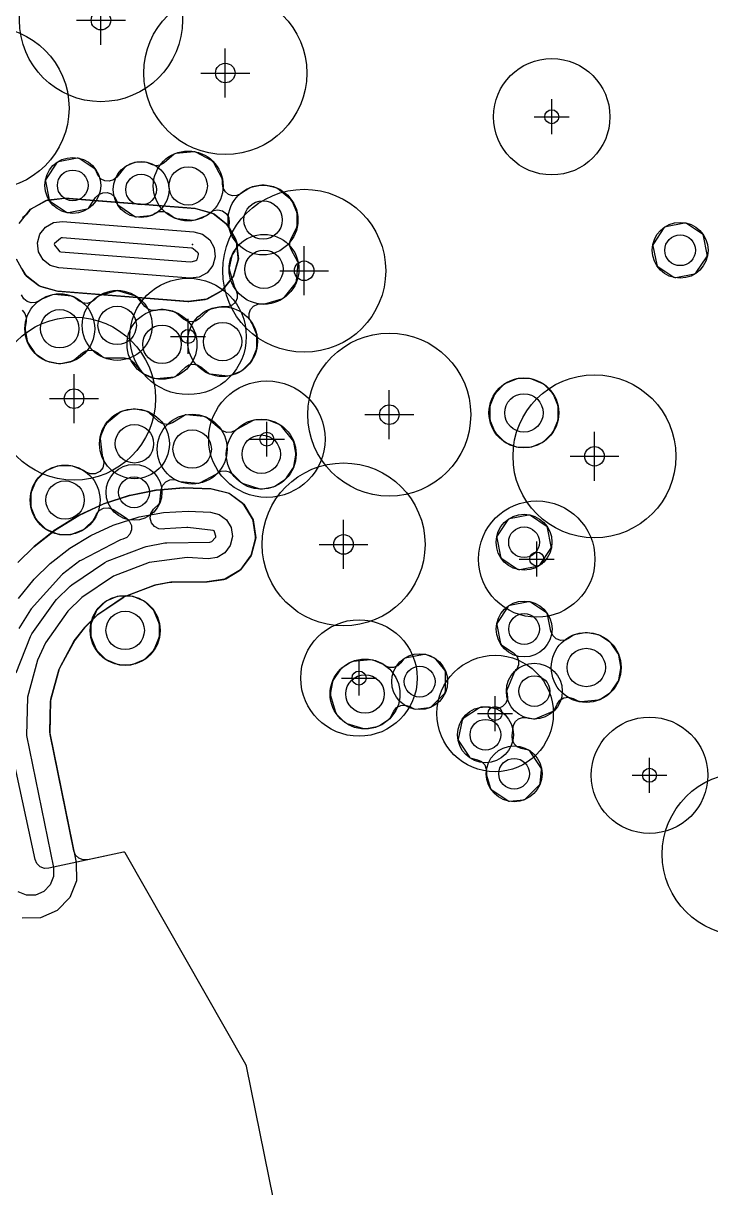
# Model space of a CAD drawing. Header units: metres. Extents: x 8738 to 9560, y -8972 to -7699.
# Drawn here: x 8929.24 to 8958.77, y -8872.79 to -8822.79 of the extents above; entities that cross this region are included whole.
import ezdxf

# ---------------------------------------------------------------- set-up
doc = ezdxf.new("R2010")
doc.units = ezdxf.units.M
for name, color, linetype in [('AI_GREENING_ALLOWED_ZONE', 4, 'Continuous'), ('AI_GREENING_EXCLUSIONS', 1, 'Continuous'), ('AI_GREENING_LAWN', 82, 'Continuous'), ('AI_GREENING_REJECTED', 6, 'Continuous'), ('AI_GREENING_SHRUBS', 92, 'Continuous'), ('AI_GREENING_TREES', 3, 'Continuous')]:
    doc.layers.add(name, color=color, linetype=linetype)

# ---------------------------------------------------------------- blocks, each defined once
blk = doc.blocks.new('AI_TREE')
for p, q in [((0, -0.3), (0, 0.3)), ((-0.3, 0), (0.3, 0))]:
    blk.add_line(p, q)
for radius in [1, 0.12]:
    blk.add_circle((0, 0), radius)
blk = doc.blocks.new('AI_SHRUB')
for radius in [1, 0.55]:
    blk.add_circle((0, 0), radius)

msp = doc.modelspace()

# ---------------------------------------------------------------- linework, layer by layer
at = {"layer": 'AI_GREENING_ALLOWED_ZONE'}
for points in [[(8929.177, -8833.328), (8929.302, -8833.552), (8929.365, -8833.625), (8929.9, -8834.048), (8929.987, -8834.091), (8930.667, -8834.283), (8930.715, -8834.292), (8936.303, -8834.731), (8936.352, -8834.73), (8937.053, -8834.647), (8937.145, -8834.617), (8937.74, -8834.284), (8937.814, -8834.221), (8938.236, -8833.685), (8938.279, -8833.599), (8938.464, -8832.943), (8938.472, -8832.847), (8938.392, -8832.17), (8938.362, -8832.078), (8938.029, -8831.483), (8937.966, -8831.409), (8937.43, -8830.987), (8937.344, -8830.944), (8936.664, -8830.752), (8936.616, -8830.743), (8931.028, -8830.304), (8930.979, -8830.305), (8930.278, -8830.388), (8930.186, -8830.418), (8929.591, -8830.751), (8929.517, -8830.814), (8929.358, -8831.016), (8929.21, -8831.142)], [(8939.992, -8873.274), (8938.827, -8867.574), (8938.799, -8867.501), (8933.615, -8858.409), (8933.583, -8858.374), (8933.536, -8858.375), (8932.007, -8858.708), (8931.811, -8858.712), (8931.628, -8858.639), (8931.487, -8858.501), (8931.411, -8858.32), (8930.386, -8853.332), (8930.375, -8853.218), (8930.41, -8851.924), (8930.427, -8851.807), (8930.76, -8850.567), (8930.803, -8850.458), (8931.427, -8849.309), (8931.476, -8849.235), (8931.878, -8848.732), (8931.918, -8848.688), (8932.377, -8848.237), (8932.446, -8848.181), (8933.527, -8847.445), (8933.631, -8847.39), (8934.845, -8846.929), (8934.93, -8846.905), (8935.534, -8846.791), (8935.625, -8846.782), (8937.105, -8846.776), (8937.141, -8846.773), (8937.846, -8846.669), (8937.937, -8846.637), (8938.523, -8846.287), (8938.594, -8846.222), (8939.001, -8845.675), (8939.042, -8845.587), (8939.209, -8844.926), (8939.214, -8844.83), (8939.114, -8844.155), (8939.082, -8844.064), (8938.732, -8843.479), (8938.667, -8843.407), (8938.12, -8843), (8938.033, -8842.959), (8937.349, -8842.787), (8937.298, -8842.78), (8936.145, -8842.735), (8936.115, -8842.736), (8934.966, -8842.829), (8934.937, -8842.833), (8933.814, -8843.059), (8933.786, -8843.066), (8932.701, -8843.421), (8932.674, -8843.432), (8931.637, -8843.912), (8931.611, -8843.926), (8930.634, -8844.526), (8930.61, -8844.543), (8929.703, -8845.26), (8929.683, -8845.277), (8929.019, -8845.929)]]:
    msp.add_lwpolyline(points, dxfattribs=at)
at = {"layer": 'AI_GREENING_EXCLUSIONS'}
for points in [[(8929.065, -8831.388), (8929.548, -8830.775), (8930.229, -8830.394), (8931.004, -8830.302), (8936.641, -8830.745), (8937.392, -8830.957), (8938.005, -8831.44), (8938.386, -8832.121), (8938.478, -8832.896), (8938.266, -8833.647), (8937.783, -8834.26), (8937.102, -8834.641), (8936.327, -8834.733), (8930.69, -8834.29), (8929.939, -8834.078), (8929.326, -8833.595), (8928.945, -8832.914)], [(8929.009, -8845.938), (8929.692, -8845.268), (8930.621, -8844.533), (8931.623, -8843.918), (8932.687, -8843.426), (8933.8, -8843.062), (8934.952, -8842.83), (8936.13, -8842.735), (8937.324, -8842.781), (8938.08, -8842.971), (8938.707, -8843.437), (8939.107, -8844.106), (8939.221, -8844.878), (8939.03, -8845.635), (8938.565, -8846.261), (8937.895, -8846.662), (8937.123, -8846.775), (8935.579, -8846.782), (8934.887, -8846.913), (8933.575, -8847.411), (8932.409, -8848.206), (8931.897, -8848.709), (8931.448, -8849.269), (8930.775, -8850.51), (8930.412, -8851.865), (8930.374, -8853.275), (8931.514, -8858.824), (8931.526, -8859.604), (8931.238, -8860.329), (8930.694, -8860.889), (8929.977, -8861.198), (8929.197, -8861.21)], [(8929.032, -8847.487), (8929.71, -8846.652), (8930.393, -8845.982), (8930.393, -8845.982), (8931.232, -8845.325), (8932.137, -8844.776), (8933.096, -8844.338), (8934.214, -8843.987), (8935.255, -8843.798), (8936.318, -8843.731), (8937.274, -8843.779), (8937.652, -8843.874), (8937.965, -8844.107), (8938.165, -8844.442), (8938.222, -8844.828), (8938.127, -8845.207), (8937.894, -8845.52), (8937.559, -8845.72), (8937.173, -8845.777), (8936.277, -8845.732), (8934.643, -8845.942), (8933.113, -8846.523), (8931.751, -8847.451), (8931.154, -8848.037), (8930.193, -8849.394), (8929.844, -8850.139), (8929.42, -8851.72), (8929.376, -8853.367), (8930.536, -8859.033), (8930.542, -8859.423), (8930.398, -8859.786), (8930.126, -8860.066), (8929.768, -8860.22), (8929.378, -8860.226), (8929.015, -8860.082)]]:
    msp.add_lwpolyline(points, dxfattribs=at)
msp.add_lwpolyline([(8936.938, -8831.848), (8937.244, -8832.089), (8937.435, -8832.43), (8937.481, -8832.817), (8937.375, -8833.193), (8937.134, -8833.499), (8936.793, -8833.69), (8936.406, -8833.736), (8930.769, -8833.293), (8930.393, -8833.187), (8930.087, -8832.945), (8929.896, -8832.605), (8929.85, -8832.218), (8929.956, -8831.842), (8930.197, -8831.536), (8930.538, -8831.345), (8930.925, -8831.299), (8936.562, -8831.742), (8936.938, -8831.848)], close=True, dxfattribs=at)
at = {"layer": 'AI_GREENING_LAWN'}
for points in [[(8929.184, -8835.108), (8929.305, -8835.245), (8929.368, -8835.416), (8929.366, -8835.599), (8929.315, -8835.855), (8929.315, -8835.952), (8929.41, -8836.429), (8929.447, -8836.519), (8929.717, -8836.923), (8929.786, -8836.992), (8930.19, -8837.262), (8930.28, -8837.299), (8930.757, -8837.394), (8930.854, -8837.394), (8931.315, -8837.302), (8931.429, -8837.246), (8931.777, -8836.943), (8931.923, -8836.854), (8932.092, -8836.82), (8932.261, -8836.844), (8932.413, -8836.925), (8932.665, -8837.122), (8932.699, -8837.14), (8932.738, -8837.147), (8933.583, -8837.154), (8933.794, -8837.202), (8933.964, -8837.336), (8934.325, -8837.773), (8934.421, -8837.844), (8934.848, -8838.02), (8934.966, -8838.038), (8935.73, -8837.963), (8935.768, -8837.952), (8935.801, -8837.931), (8936.202, -8837.555), (8936.355, -8837.457), (8936.532, -8837.42), (8936.712, -8837.449), (8936.869, -8837.539), (8937.195, -8837.818), (8937.226, -8837.837), (8937.262, -8837.846), (8938.029, -8837.922), (8938.147, -8837.904), (8938.586, -8837.723), (8938.666, -8837.669), (8939.01, -8837.325), (8939.064, -8837.245), (8939.25, -8836.795), (8939.269, -8836.7), (8939.269, -8836.213), (8939.25, -8836.119), (8939.069, -8835.68), (8939.029, -8835.627), (8938.946, -8835.451), (8938.936, -8835.256), (8939.002, -8835.072), (8939.133, -8834.928), (8939.309, -8834.844), (8939.504, -8834.835), (8939.576, -8834.846), (8939.612, -8834.84), (8940.339, -8834.62), (8940.457, -8834.541), (8940.915, -8833.982), (8940.969, -8833.851), (8941.044, -8833.096), (8941.042, -8833.06), (8941.029, -8833.025), (8940.744, -8832.508), (8940.69, -8832.353), (8940.688, -8832.19), (8940.74, -8832.034), (8940.979, -8831.58), (8941.007, -8831.466), (8941.007, -8830.99), (8940.988, -8830.896), (8940.807, -8830.457), (8940.735, -8830.361), (8940.158, -8829.887), (8940.049, -8829.836), (8939.584, -8829.743), (8939.488, -8829.743), (8939.01, -8829.838), (8938.921, -8829.875), (8938.57, -8830.11), (8938.406, -8830.181), (8938.227, -8830.19), (8938.057, -8830.135), (8937.917, -8830.023), (8937.824, -8829.87), (8937.792, -8829.694), (8937.792, -8829.541), (8937.763, -8829.425), (8937.417, -8828.776), (8937.317, -8828.676), (8936.646, -8828.318), (8936.613, -8828.306), (8936.577, -8828.304), (8935.786, -8828.382), (8935.75, -8828.391), (8935.718, -8828.411), (8935.291, -8828.781), (8935.124, -8828.877), (8934.934, -8828.903), (8934.748, -8828.855), (8934.582, -8828.776), (8934.476, -8828.752), (8934.113, -8828.752), (8934.018, -8828.771), (8933.688, -8828.907), (8933.592, -8828.979), (8933.255, -8829.389), (8933.111, -8829.509), (8932.934, -8829.567), (8932.747, -8829.557), (8932.577, -8829.478), (8932.448, -8829.343), (8932.378, -8829.169), (8932.37, -8829.13), (8932.353, -8829.088), (8932.32, -8829.055), (8931.638, -8828.599), (8931.595, -8828.581), (8931.549, -8828.581), (8930.745, -8828.741), (8930.702, -8828.759), (8930.669, -8828.792), (8930.214, -8829.474), (8930.196, -8829.517), (8930.196, -8829.563), (8930.356, -8830.367), (8930.373, -8830.41), (8930.406, -8830.443), (8931.088, -8830.898), (8931.131, -8830.916), (8931.177, -8830.916), (8931.981, -8830.756), (8932.024, -8830.738), (8932.057, -8830.706), (8932.347, -8830.271), (8932.479, -8830.138), (8932.65, -8830.062), (8932.837, -8830.054), (8933.013, -8830.116), (8933.155, -8830.238), (8933.242, -8830.404), (8933.287, -8830.554), (8933.306, -8830.591), (8933.336, -8830.619), (8934.028, -8831.082), (8934.065, -8831.098), (8934.106, -8831.101), (8934.692, -8831.044), (8934.81, -8830.999), (8934.884, -8830.947), (8935.075, -8830.864), (8935.284, -8830.866), (8935.473, -8830.953), (8935.693, -8831.117), (8935.815, -8831.164), (8936.553, -8831.237), (8936.671, -8831.219), (8937.109, -8831.038), (8937.189, -8830.984), (8937.231, -8830.942), (8937.401, -8830.83), (8937.601, -8830.796), (8937.799, -8830.843), (8937.961, -8830.966), (8938.061, -8831.143), (8938.083, -8831.344), (8938.068, -8831.489), (8938.07, -8831.525), (8938.083, -8831.559), (8938.352, -8832.048), (8938.409, -8832.219), (8938.401, -8832.399), (8938.331, -8832.565), (8938.217, -8832.736), (8938.181, -8832.825), (8938.088, -8833.291), (8938.094, -8833.41), (8938.311, -8834.125), (8938.367, -8834.218), (8938.432, -8834.398), (8938.425, -8834.588), (8938.347, -8834.763), (8938.209, -8834.895), (8938.031, -8834.966), (8937.895, -8834.966), (8937.749, -8834.966), (8937.292, -8835.057), (8937.173, -8835.119), (8936.793, -8835.475), (8936.64, -8835.573), (8936.463, -8835.61), (8936.283, -8835.581), (8936.126, -8835.49), (8935.82, -8835.229), (8935.708, -8835.175), (8935.245, -8835.082), (8935.15, -8835.082), (8934.944, -8835.122), (8934.766, -8835.124), (8934.599, -8835.064), (8934.463, -8834.949), (8934.152, -8834.571), (8934.034, -8834.492), (8933.306, -8834.272), (8933.271, -8834.266), (8933.236, -8834.272), (8932.501, -8834.495), (8932.393, -8834.562), (8932.301, -8834.66), (8932.153, -8834.768), (8931.975, -8834.816), (8931.792, -8834.797), (8931.629, -8834.712), (8931.435, -8834.561), (8931.309, -8834.511), (8930.574, -8834.438), (8930.456, -8834.456), (8930.029, -8834.633), (8929.94, -8834.699), (8929.77, -8834.78), (8929.581, -8834.793), (8929.401, -8834.735), (8929.256, -8834.614), (8929.166, -8834.448)], [(8928.931, -8850.681), (8929.555, -8849.115), (8929.611, -8849.011), (8930.608, -8847.604), (8930.665, -8847.536), (8931.259, -8846.953), (8931.327, -8846.897), (8932.74, -8845.934), (8932.844, -8845.88), (8934.431, -8845.277), (8934.516, -8845.253), (8935.319, -8845.101), (8935.405, -8845.093), (8937.248, -8845.07), (8937.292, -8845.06), (8937.33, -8845.035), (8937.484, -8844.882), (8937.507, -8844.849), (8937.504, -8844.809), (8937.458, -8844.626), (8937.439, -8844.585), (8937.396, -8844.571), (8936.307, -8844.433), (8936.259, -8844.432), (8935.325, -8844.494), (8935.266, -8844.504), (8935.058, -8844.493), (8934.873, -8844.398), (8934.742, -8844.237), (8934.689, -8844.036), (8934.721, -8843.831), (8934.834, -8843.656), (8935.074, -8843.417), (8935.097, -8843.383), (8935.108, -8843.344), (8935.159, -8842.827), (8935.22, -8842.633), (8935.354, -8842.479), (8935.538, -8842.391), (8935.742, -8842.384), (8935.9, -8842.446), (8935.958, -8842.462), (8936.748, -8842.539), (8936.784, -8842.538), (8936.818, -8842.526), (8937.52, -8842.15), (8937.585, -8842.102), (8937.744, -8842.023), (8937.92, -8842.004), (8938.092, -8842.048), (8938.237, -8842.149), (8938.582, -8842.494), (8938.684, -8842.555), (8939.4, -8842.772), (8939.519, -8842.778), (8939.985, -8842.686), (8940.074, -8842.649), (8940.478, -8842.378), (8940.547, -8842.31), (8940.817, -8841.905), (8940.854, -8841.816), (8940.949, -8841.339), (8940.949, -8841.242), (8940.857, -8840.777), (8940.805, -8840.669), (8940.331, -8840.091), (8940.235, -8840.019), (8939.797, -8839.838), (8939.702, -8839.819), (8939.228, -8839.819), (8939.112, -8839.848), (8938.431, -8840.212), (8938.362, -8840.263), (8938.181, -8840.348), (8937.98, -8840.355), (8937.793, -8840.283), (8937.743, -8840.234), (8937.74, -8840.239), (8937.124, -8839.733), (8936.993, -8839.679), (8936.24, -8839.605), (8936.201, -8839.607), (8936.165, -8839.622), (8935.65, -8839.94), (8935.447, -8840.01), (8935.234, -8839.99), (8935.049, -8839.882), (8934.637, -8839.504), (8934.519, -8839.445), (8934.061, -8839.353), (8933.964, -8839.353), (8933.499, -8839.446), (8933.391, -8839.497), (8932.813, -8839.971), (8932.742, -8840.067), (8932.565, -8840.494), (8932.547, -8840.613), (8932.62, -8841.345), (8932.666, -8841.458), (8932.703, -8841.666), (8932.651, -8841.87), (8932.52, -8842.035), (8932.332, -8842.131), (8932.122, -8842.141), (8931.926, -8842.064), (8931.822, -8841.994), (8931.372, -8841.808), (8931.278, -8841.789), (8930.791, -8841.789), (8930.696, -8841.808), (8930.246, -8841.994), (8930.166, -8842.048), (8929.822, -8842.392), (8929.768, -8842.473), (8929.582, -8842.922), (8929.563, -8843.017), (8929.563, -8843.504), (8929.582, -8843.599), (8929.768, -8844.048), (8929.822, -8844.129), (8930.166, -8844.473), (8930.246, -8844.527), (8930.696, -8844.713), (8930.791, -8844.732), (8931.278, -8844.732), (8931.372, -8844.713), (8931.822, -8844.527), (8931.902, -8844.473), (8932.247, -8844.129), (8932.3, -8844.048), (8932.366, -8843.89), (8932.492, -8843.711), (8932.682, -8843.603), (8932.901, -8843.587), (8933.105, -8843.666), (8933.67, -8844.043), (8933.806, -8844.178), (8933.881, -8844.354), (8933.885, -8844.545), (8933.817, -8844.723), (8933.687, -8844.863), (8933.514, -8844.944), (8933.411, -8844.97), (8933.356, -8844.991), (8931.708, -8845.85), (8931.671, -8845.873), (8930.928, -8846.444), (8930.895, -8846.475), (8929.573, -8847.937), (8929.546, -8847.973), (8929.053, -8848.771)], [(8939.992, -8873.274), (8938.827, -8867.574), (8938.799, -8867.501), (8933.615, -8858.409), (8933.583, -8858.374), (8933.536, -8858.375), (8930.342, -8859.072), (8930.147, -8859.075), (8929.965, -8859.003), (8929.824, -8858.867), (8929.747, -8858.688), (8928.824, -8854.38)]]:
    msp.add_lwpolyline(points, dxfattribs=at)
for points in [[(8956.834, -8831.527), (8956.791, -8831.545), (8956.758, -8831.578), (8956.302, -8832.26), (8956.285, -8832.302), (8956.285, -8832.349), (8956.445, -8833.153), (8956.462, -8833.196), (8956.495, -8833.229), (8957.177, -8833.684), (8957.22, -8833.702), (8957.266, -8833.702), (8958.07, -8833.542), (8958.113, -8833.524), (8958.146, -8833.491), (8958.601, -8832.81), (8958.619, -8832.767), (8958.619, -8832.72), (8958.459, -8831.916), (8958.442, -8831.873), (8958.409, -8831.841), (8957.727, -8831.385), (8957.684, -8831.367), (8957.638, -8831.367), (8956.834, -8831.527)], [(8930.833, -8832.029), (8930.584, -8832.241), (8930.559, -8832.273), (8930.577, -8832.31), (8930.762, -8832.55), (8930.799, -8832.581), (8930.846, -8832.595), (8936.405, -8833.034), (8936.512, -8833.018), (8936.646, -8832.968), (8936.69, -8832.938), (8936.716, -8832.891), (8936.764, -8832.72), (8936.768, -8832.677), (8936.741, -8832.644), (8936.538, -8832.466), (8936.505, -8832.446), (8936.468, -8832.437), (8930.92, -8832.001), (8930.873, -8832.006), (8930.833, -8832.029)], [(8951.61, -8838.305), (8951.53, -8838.251), (8951.08, -8838.065), (8950.985, -8838.046), (8950.499, -8838.046), (8950.404, -8838.065), (8949.954, -8838.251), (8949.874, -8838.305), (8949.53, -8838.649), (8949.476, -8838.729), (8949.29, -8839.179), (8949.271, -8839.274), (8949.271, -8839.76), (8949.29, -8839.855), (8949.476, -8840.305), (8949.53, -8840.385), (8949.874, -8840.729), (8949.954, -8840.783), (8950.404, -8840.969), (8950.499, -8840.988), (8950.985, -8840.988), (8951.08, -8840.969), (8951.53, -8840.783), (8951.61, -8840.729), (8951.954, -8840.385), (8952.008, -8840.305), (8952.194, -8839.855), (8952.213, -8839.76), (8952.213, -8839.274), (8952.194, -8839.179), (8952.008, -8838.729), (8951.954, -8838.649), (8951.61, -8838.305)], [(8950.129, -8844.065), (8950.086, -8844.082), (8950.053, -8844.115), (8949.597, -8844.797), (8949.58, -8844.84), (8949.58, -8844.886), (8949.74, -8845.69), (8949.757, -8845.733), (8949.79, -8845.766), (8950.472, -8846.221), (8950.515, -8846.239), (8950.561, -8846.239), (8951.365, -8846.079), (8951.408, -8846.062), (8951.441, -8846.029), (8951.897, -8845.347), (8951.914, -8845.304), (8951.914, -8845.258), (8951.754, -8844.454), (8951.737, -8844.411), (8951.704, -8844.378), (8951.022, -8843.922), (8950.979, -8843.905), (8950.933, -8843.905), (8950.129, -8844.065)], [(8934.483, -8847.646), (8934.402, -8847.592), (8933.953, -8847.406), (8933.858, -8847.387), (8933.371, -8847.387), (8933.276, -8847.406), (8932.827, -8847.592), (8932.746, -8847.646), (8932.402, -8847.99), (8932.348, -8848.07), (8932.162, -8848.52), (8932.143, -8848.615), (8932.143, -8849.101), (8932.162, -8849.196), (8932.348, -8849.646), (8932.402, -8849.726), (8932.746, -8850.07), (8932.827, -8850.124), (8933.276, -8850.31), (8933.371, -8850.329), (8933.858, -8850.329), (8933.953, -8850.31), (8934.402, -8850.124), (8934.483, -8850.07), (8934.827, -8849.726), (8934.88, -8849.646), (8935.067, -8849.196), (8935.086, -8849.101), (8935.086, -8848.615), (8935.067, -8848.52), (8934.88, -8848.07), (8934.827, -8847.99), (8934.483, -8847.646)], [(8951.013, -8854.056), (8950.982, -8854.024), (8950.941, -8854.006), (8950.617, -8853.93), (8950.451, -8853.857), (8950.322, -8853.73), (8950.247, -8853.565), (8950.235, -8853.385), (8950.264, -8853.141), (8950.263, -8853.106), (8950.289, -8852.929), (8950.375, -8852.772), (8950.512, -8852.656), (8950.681, -8852.595), (8950.86, -8852.598), (8951.153, -8852.656), (8951.189, -8852.658), (8951.223, -8852.65), (8951.994, -8852.33), (8952.031, -8852.306), (8952.057, -8852.268), (8952.167, -8852.02), (8952.285, -8851.855), (8952.459, -8851.75), (8952.661, -8851.723), (8952.856, -8851.779), (8953.061, -8851.887), (8953.199, -8851.914), (8953.931, -8851.841), (8954.044, -8851.801), (8954.438, -8851.538), (8954.506, -8851.469), (8954.777, -8851.065), (8954.814, -8850.975), (8954.909, -8850.498), (8954.909, -8850.401), (8954.814, -8849.924), (8954.777, -8849.835), (8954.506, -8849.43), (8954.438, -8849.362), (8954.033, -8849.091), (8953.944, -8849.054), (8953.467, -8848.959), (8953.37, -8848.959), (8952.905, -8849.052), (8952.797, -8849.103), (8952.706, -8849.177), (8952.525, -8849.272), (8952.321, -8849.286), (8952.128, -8849.217), (8951.979, -8849.076), (8951.899, -8848.888), (8951.758, -8848.179), (8951.74, -8848.136), (8951.707, -8848.103), (8951.025, -8847.647), (8950.982, -8847.63), (8950.936, -8847.63), (8950.132, -8847.79), (8950.089, -8847.807), (8950.056, -8847.84), (8949.601, -8848.522), (8949.583, -8848.565), (8949.583, -8848.611), (8949.743, -8849.415), (8949.761, -8849.458), (8949.793, -8849.491), (8950.295, -8849.826), (8950.433, -8849.964), (8950.507, -8850.144), (8950.507, -8850.339), (8950.433, -8850.52), (8950.383, -8850.569), (8950.322, -8850.661), (8950.006, -8851.424), (8949.997, -8851.464), (8950.002, -8851.505), (8950.021, -8851.569), (8950.039, -8851.778), (8949.969, -8851.976), (8949.825, -8852.127), (8949.631, -8852.207), (8949.421, -8852.199), (8949.264, -8852.16), (8948.894, -8852.16), (8948.859, -8852.165), (8948.827, -8852.18), (8948.134, -8852.643), (8948.102, -8852.676), (8948.084, -8852.718), (8947.924, -8853.523), (8947.924, -8853.569), (8947.942, -8853.612), (8948.398, -8854.295), (8948.43, -8854.327), (8948.47, -8854.345), (8948.748, -8854.411), (8948.925, -8854.49), (8949.057, -8854.631), (8949.127, -8854.812), (8949.125, -8854.888), (8949.132, -8854.887), (8949.139, -8855.076), (8949.31, -8855.64), (8949.329, -8855.677), (8949.358, -8855.705), (8950.05, -8856.167), (8950.088, -8856.184), (8950.129, -8856.187), (8950.737, -8856.127), (8950.776, -8856.116), (8950.81, -8856.093), (8951.399, -8855.504), (8951.422, -8855.47), (8951.433, -8855.431), (8951.493, -8854.823), (8951.49, -8854.782), (8951.473, -8854.744), (8951.013, -8854.056)], [(8946.681, -8852.171), (8946.721, -8852.16), (8946.754, -8852.137), (8947.339, -8851.552), (8947.364, -8851.514), (8947.373, -8851.468), (8947.373, -8850.642), (8947.366, -8850.602), (8947.346, -8850.566), (8946.971, -8850.108), (8946.874, -8850.037), (8946.533, -8849.896), (8946.498, -8849.887), (8946.463, -8849.889), (8945.644, -8850.052), (8945.603, -8850.068), (8945.571, -8850.098), (8945.459, -8850.25), (8945.32, -8850.378), (8945.144, -8850.446), (8944.955, -8850.443), (8944.781, -8850.371), (8944.706, -8850.322), (8944.266, -8850.14), (8944.148, -8850.122), (8943.404, -8850.195), (8943.291, -8850.236), (8942.897, -8850.499), (8942.829, -8850.567), (8942.558, -8850.972), (8942.521, -8851.061), (8942.429, -8851.527), (8942.435, -8851.646), (8942.652, -8852.361), (8942.713, -8852.464), (8943.04, -8852.791), (8943.142, -8852.852), (8943.858, -8853.069), (8943.977, -8853.075), (8944.442, -8852.983), (8944.532, -8852.946), (8944.926, -8852.682), (8945.007, -8852.593), (8945.148, -8852.326), (8945.274, -8852.173), (8945.449, -8852.081), (8945.647, -8852.064), (8945.835, -8852.125), (8945.997, -8852.217), (8946.032, -8852.23), (8946.069, -8852.232), (8946.681, -8852.171)]]:
    msp.add_lwpolyline(points, close=True, dxfattribs=at)
at = {"layer": 'AI_GREENING_REJECTED'}
msp.add_point((8936.5, -8832.28), dxfattribs=at)

# ---------------------------------------------------------------- block references
at = {"layer": 'AI_GREENING_SHRUBS'}
for p, xscale, yscale in [((8936.321, -8829.772), 1.5, 1.5), ((8931.363, -8829.749), 1.2, 1.2), ((8934.298, -8829.929), 1.2, 1.2), ((8939.536, -8831.234), 1.5, 1.5), ((8957.452, -8832.535), 1.2, 1.2), ((8939.576, -8833.351), 1.5, 1.5), ((8933.271, -8835.761), 1.5, 1.5), ((8930.805, -8835.904), 1.5, 1.5), ((8935.197, -8836.573), 1.5, 1.5), ((8937.798, -8836.457), 1.5, 1.5), ((8950.742, -8839.517), 1.5, 1.5), ((8934.013, -8840.844), 1.5, 1.5), ((8936.492, -8841.072), 1.5, 1.5), ((8939.459, -8841.29), 1.5, 1.5), ((8931.034, -8843.26), 1.5, 1.5), ((8933.995, -8842.927), 1.2, 1.2), ((8950.747, -8845.072), 1.2, 1.2), ((8933.614, -8848.858), 1.5, 1.5), ((8950.75, -8848.797), 1.2, 1.2), ((8953.418, -8850.45), 1.5, 1.5), ((8943.917, -8851.587), 1.5, 1.5), ((8946.265, -8851.058), 1.2, 1.2), ((8951.189, -8851.464), 1.2, 1.2), ((8949.091, -8853.337), 1.2, 1.2), ((8950.32, -8855.014), 1.2, 1.2)]:
    msp.add_blockref('AI_SHRUB', p, dxfattribs=dict(at, xscale=xscale, yscale=yscale))
at = {"layer": 'AI_GREENING_TREES'}
for p, xscale, yscale in [((8932.574, -8822.656), 3.5, 3.5), ((8937.915, -8824.926), 3.5, 3.5), ((8927.702, -8826.427), 3.5, 3.5), ((8951.936, -8826.8), 2.5, 2.5), ((8941.304, -8833.415), 3.5, 3.5), ((8936.317, -8836.233), 2.5, 2.5), ((8931.417, -8838.906), 3.5, 3.5), ((8944.958, -8839.593), 3.5, 3.5), ((8939.701, -8840.644), 2.5, 2.5), ((8953.773, -8841.38), 3.5, 3.5), ((8942.994, -8845.165), 3.5, 3.5), ((8951.293, -8845.793), 2.5, 2.5), ((8943.659, -8850.902), 2.5, 2.5), ((8949.504, -8852.427), 2.5, 2.5), ((8956.137, -8855.078), 2.5, 2.5), ((8960.18, -8858.466), 3.5, 3.5)]:
    msp.add_blockref('AI_TREE', p, dxfattribs=dict(at, xscale=xscale, yscale=yscale))

doc.saveas('drawing.dxf')
